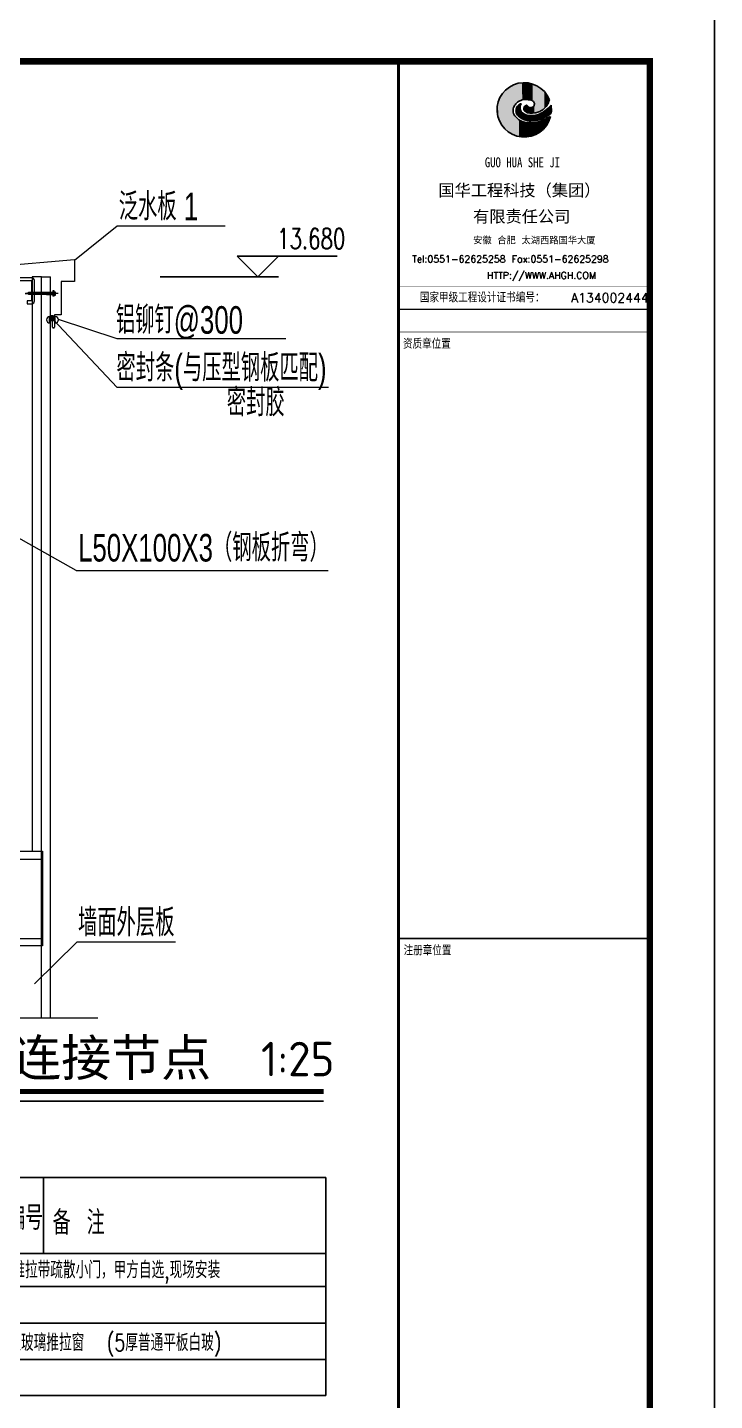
# Model space of a CAD drawing. Extents: x -21908402 to 1987571, y 88493 to 5079726.
# Drawn here: x 1889975 to 1905921, y 118906 to 150780 of the extents above; entities that cross this region are included whole.
import ezdxf

# ---------------------------------------------------------------- set-up
doc = ezdxf.new("R2010")
doc.units = 0
doc.header["$LTSCALE"] = 1000
doc.layers.add('3', color=123, linetype='Continuous', lineweight=5)
for name, color, linetype in [('DIM_SYMB', 3, 'Continuous'), ('PP-PM-TK', 7, 'Continuous'), ('PUB_DIM', 3, 'Continuous'), ('PUB_TEXT', 7, 'Continuous'), ('PUB_TITLE', 4, 'Continuous'), ('WALL', 6, 'Continuous'), ('文字', 153, 'Continuous')]:
    doc.layers.add(name, color=color, linetype=linetype)
doc.styles.add('-黑体', font='simhei.ttf', dxfattribs={"width": 0.8})
doc.styles.add('_HZTXT', font='txt.shx', dxfattribs={"width": 0.8, "bigfont": 'hztxt.shx'})
doc.styles.add('_TCH_DIM', font='SIMPLEX', dxfattribs={"bigfont": 'GBCBIG'})
doc.styles.add('CHIN-1', font='')
doc.styles.add('sm', font='SIM08', dxfattribs={"width": 0.7, "height": 5, "bigfont": 'HZTXT'})
doc.styles.get("Standard").update_dxf_attribs({"font": 'tssdeng.shx', "width": 0.7, "bigfont": 'hztxt.shx'})
doc.styles.add('STYLE1', font='simhei.ttf', dxfattribs={"width": 0.8})
doc.styles.add('TQ', font='txt.shx', dxfattribs={"width": 0.8, "bigfont": 'hztxt.shx'})
doc.styles.get('CHIN-1').set_extended_font_data('SimSun')

# ---------------------------------------------------------------- blocks, each defined once
blk = doc.blocks.new('GFDDSSS')
for p, q in [((1370658, 91738), (1370658, 89976)), ((1354972, 89976), (1377216, 89976)), ((1356075, 89976), (1377216, 89976)), ((1356076, 89208), (1377216, 89208)), ((1354972, 88353), (1377216, 88354)), ((1356075, 88353), (1377216, 88354)), ((1356075, 88353), (1377216, 88354)), ((1356075, 88353), (1377216, 88354)), ((1356075, 88353), (1377216, 88354)), ((1356075, 88353), (1377216, 88354)), ((1356075, 88353), (1377216, 88354)), ((1356075, 88353), (1377216, 88354)), ((1356076, 88353), (1377216, 88354)), ((1356076, 88353), (1377216, 88354)), ((1356075, 87516), (1377216, 87516)), ((1356076, 87516), (1377216, 87516)), ((1356076, 87516), (1377216, 87516)), ((1356075, 86678), (1377216, 86679))]:
    blk.add_line(p, q)
at = {"layer": 'WALL'}
for p, q in [((1354972, 91738), (1377216, 91738)), ((1377216, 86679), (1377216, 91738)), ((1354973, 86678), (1377216, 86679))]:
    blk.add_line(p, q, dxfattribs=at)
at = {"layer": '文字', "color": 7, "linetype": 'Continuous', "style": '_HZTXT', "width": 0.75}
for s, height, p in [('图集编号', 559.3, (1368976, 90521)), ('备 注', 559.3, (1370872, 90410)), ('压型彩板推拉门推拉带疏散小门，甲方自选,现场安装', 391.5, (1367884, 89398)), ('铝合金窗普通玻璃推拉窗  (5厚普通平板白玻)', 391.5, (1368378, 87710))]:
    blk.add_text(s, height=height, dxfattribs=at).set_placement(p)
blk = doc.blocks.new('*U12')
at = {"layer": 'PP-PM-TK', "color": 1}
for points in [[(-669, 303), (-627, -384), (-627, 377)], [(-627, 377), (-598, -422), (-598, 427)], [(-627, -384), (-627, 377), (-598, -422)], [(-598, 427), (-540, -498), (-540, 493)], [(-598, -422), (-598, 427), (-540, -498)], [(-540, 493), (-504, -531), (-504, 535)], [(-540, -498), (-540, 493), (-504, -531)], [(-504, 535), (-434, -593), (-434, 589)], [(-504, -531), (-504, 535), (-434, -593)], [(-434, 589), (-390, -619), (-390, 622)], [(-434, -593), (-434, 589), (-390, -619)], [(-390, 622), (-310, -666), (-310, 662)], [(-390, -619), (-390, 622), (-310, -666)], [(-310, 662), (-302, -669), (-302, 667)], [(-310, -666), (-310, 662), (-302, -669)], [(-302, 667), (-300, 1), (-300, 667)], [(-300, 667), (-299, 9), (-299, 668)], [(-299, 668), (-289, 51), (-289, 673)], [(-289, 673), (-287, 62), (-287, 674)], [(-287, 674), (-274, 89), (-274, 680)], [(-274, 680), (-262, 115), (-262, 686)], [(-262, 686), (-255, 126), (-255, 688)], [(-262, 686), (-262, 115), (-262, 686)], [(-255, 688), (-231, 157), (-231, 695)], [(-231, 695), (-227, 163), (-227, 696)], [(-227, 696), (-222, 168), (-222, 697)], [(-222, 697), (-221, 168), (-221, 697)], [(-221, 697), (-215, 174), (-215, 699)], [(-215, 699), (-211, 177), (-211, 700)], [(-211, 700), (-202, 186), (-202, 703)], [(-202, 703), (-199, 188), (-199, 704)], [(-199, 704), (-185, 201), (-185, 708)], [(-185, 708), (-183, 203), (-183, 708)], [(-183, 708), (-179, 206), (-179, 709)], [(-179, 709), (-176, 208), (-176, 710)], [(-176, 710), (-175, 208), (-175, 710)], [(-175, 710), (-163, 216), (-163, 714)], [(-163, 714), (-142, 228), (-142, 719)], [(-142, 719), (-124, 239), (-124, 724)], [(-124, 724), (-123, 240), (-123, 724)], [(-123, 724), (-122, 240), (-122, 724)], [(-122, 724), (-114, 243), (-114, 725)], [(-114, 725), (-112, 244), (-112, 725)], [(-112, 725), (-112, 244), (-112, 725)], [(-112, 725), (-111, 244), (-111, 725)], [(-111, 725), (-110, 245), (-110, 725)], [(-110, 725), (-105, 247), (-105, 725)], [(-105, 725), (-102, 248), (-102, 726)], [(-102, 726), (-101, 249), (-101, 726)], [(-101, 726), (-95, 251), (-95, 726)], [(-95, 726), (-89, 254), (-89, 727)], [(-89, 727), (-85, 255), (-85, 727)], [(-85, 727), (-83, 256), (-83, 727)], [(-83, 727), (-79, 257), (-79, 727)], [(-79, 727), (-59, 265), (-59, 729)], [(-59, 729), (-54, 267), (-54, 729)], [(-54, 729), (-45, 270), (-45, 730)], [(-45, 730), (-34, 272), (-34, 731)], [(-34, 731), (-28, 273), (-28, 731)], [(-28, 731), (-19, 276), (-19, 732)], [(-19, 732), (-12, 276), (-12, 732)], [(-12, 732), (-10, 277), (-10, 732)], [(-10, 732), (-10, 277), (-10, 732)], [(-10, 732), (-9, 277), (-9, 732)], [(-9, 732), (-4, 277), (-4, 733)], [(-4, 733), (-3, 277), (-3, 733)], [(-3, 733), (2, 278), (2, 733)], [(2, 733), (7, 279), (7, 734)], [(7, 734), (16, 280), (16, 734)], [(16, 280), (16, 734), (18, 279)], [(16, 734), (18, 279), (18, 734)], [(18, 279), (18, 734), (21, 279)], [(21, 279), (21, 734), (28, 279)], [(28, 279), (28, 733), (30, 279)], [(30, 279), (30, 733), (40, 278)], [(40, 278), (40, 732), (44, 278)], [(44, 278), (44, 731), (58, 277)], [(58, 277), (58, 730), (69, 276)], [(69, 276), (69, 728), (70, 276)], [(70, 276), (70, 728), (84, 275)], [(84, 275), (84, 726), (85, 275)], [(85, 275), (85, 726), (108, 274)], [(108, 274), (108, 723), (108, 274)], [(108, 274), (108, 723), (108, 274)], [(108, 274), (108, 723), (109, 274)], [(109, 274), (109, 723), (112, 273)], [(112, 273), (112, 723), (135, 270)], [(135, 270), (135, 720), (147, 269)], [(147, 269), (147, 719), (152, 268)], [(152, 268), (152, 718), (152, 268)], [(152, 268), (152, 718), (159, 268)], [(159, 268), (159, 717), (160, 267)], [(160, 267), (160, 717), (164, 267)], [(164, 267), (164, 716), (171, 265)], [(171, 265), (171, 713), (179, 263)], [(179, 263), (179, 711), (185, 262)], [(185, 262), (185, 709), (191, 261)], [(191, 261), (191, 707), (207, 254)], [(207, 254), (207, 702), (209, 253)], [(209, 253), (209, 701), (217, 250)], [(217, 250), (217, 698), (225, 244)], [(225, 244), (225, 696), (243, 230)], [(243, 230), (243, 690), (246, 228)], [(246, 228), (246, 689), (248, 227)], [(248, 227), (248, 688), (249, 226)], [(249, 226), (249, 688), (255, 216)], [(255, 216), (255, 686), (266, 199)], [(266, 199), (266, 682), (270, 192)], [(270, 192), (270, 681), (276, 155)], [(-734, 26), (-725, -117), (-725, 92)], [(-725, 92), (-715, -155), (-715, 168)], [(-725, -117), (-725, 92), (-715, -155)], [(-715, 168), (-689, -255), (-689, 245)], [(-715, -155), (-715, 168), (-689, -255)], [(-689, 245), (-669, -296), (-669, 303)], [(-689, -255), (-689, 245), (-669, -296)], [(-669, -296), (-669, 303), (-627, -384)], [(-222, 3), (-221, -43), (-221, 4)], [(-221, 4), (-215, -82), (-215, 32)], [(-221, -43), (-221, 4), (-215, -82)], [(-215, 32), (-211, -92), (-211, 48)], [(-215, -82), (-215, 32), (-211, -92)], [(-211, 48), (-202, -118), (-202, 68)], [(-211, -92), (-211, 48), (-202, -118)], [(-202, 68), (-199, -122), (-199, 73)], [(-202, -118), (-202, 68), (-199, -122)], [(-199, 73), (-185, -143), (-185, 93)], [(-199, -122), (-199, 73), (-185, -143)], [(-185, 93), (-183, -145), (-183, 96)], [(-185, -143), (-185, 93), (-183, -145)], [(-183, 96), (-179, -149), (-179, 100)], [(-183, -145), (-183, 96), (-179, -149)], [(-179, 100), (-176, -152), (-176, 103)], [(-179, -149), (-179, 100), (-176, -152)], [(-176, 103), (-175, -153), (-175, 104)], [(-176, -152), (-176, 103), (-175, -153)], [(-175, 104), (-163, -165), (-163, 116)], [(-175, -153), (-175, 104), (-163, -165)], [(-163, 116), (-142, -181), (-142, 137)], [(-163, -165), (-163, 116), (-142, -181)], [(-142, 137), (-124, -195), (-124, 151)], [(-142, -181), (-142, 137), (-124, -195)], [(-124, 151), (-123, -196), (-123, 152)], [(-124, -195), (-124, 151), (-123, -196)], [(-123, 152), (-122, -196), (-122, 153)], [(-123, -196), (-123, 152), (-122, -196)], [(-122, 153), (-114, -202), (-114, 157)], [(-122, -196), (-122, 153), (-114, -202)], [(-114, 157), (-112, 107), (-112, 158)], [(-114, -202), (-114, 87), (-112, -204)], [(-112, 158), (-111, 117), (-111, 159)], [(-112, 158), (-112, 108), (-112, 158)], [(-112, -204), (-112, 45), (-112, -204)], [(-112, -204), (-112, 42), (-111, -204)], [(-111, 159), (-110, 119), (-110, 159)], [(-111, -204), (-111, 38), (-110, -205)], [(-110, 159), (-105, 131), (-105, 162)], [(-110, -205), (-110, 34), (-105, -208)], [(-105, 162), (-102, 135), (-102, 164)], [(-105, -208), (-105, 12), (-102, -210)], [(-102, 164), (-101, 137), (-101, 165)], [(-101, 165), (-95, 145), (-95, 166)], [(-95, 166), (-89, 151), (-89, 167)], [(-12, 25), (-10, 11), (-10, 47)], [(-10, 47), (-9, 4), (-9, 50)], [(-10, 11), (-10, 47), (-10, 10)], [(-10, 47), (-10, 10), (-10, 47)], [(-10, 10), (-10, 47), (-9, 4)], [(-9, 50), (-4, -7), (-4, 68)], [(-9, 4), (-9, 50), (-4, -7)], [(-4, 68), (-3, -8), (-3, 69)], [(-4, -7), (-4, 68), (-3, -8)], [(-3, 69), (2, -19), (2, 80)], [(-3, -8), (-3, 69), (2, -19)], [(2, 80), (7, -24), (7, 87)], [(2, -19), (2, 80), (7, -24)], [(7, 87), (16, -35), (16, 98)], [(7, -24), (7, 87), (16, -35)], [(16, 98), (18, -37), (18, 100)], [(16, -35), (16, 98), (18, -37)], [(18, 100), (21, -39), (21, 103)], [(18, -37), (18, 100), (21, -39)], [(21, 103), (28, -45), (28, 111)], [(21, -39), (21, 103), (28, -45)], [(28, 111), (30, -46), (30, 113)], [(28, -45), (28, 111), (30, -46)], [(30, 113), (40, -53), (40, 121)], [(30, -46), (30, 113), (40, -53)], [(40, 121), (44, -56), (44, 124)], [(40, -53), (40, 121), (44, -56)], [(44, 124), (58, -63), (58, 135)], [(44, -56), (44, 124), (58, -63)], [(58, -63), (58, 135), (69, -69)], [(69, -69), (69, 126), (70, -69)], [(70, -69), (70, 125), (84, -74)], [(84, -74), (84, 113), (85, -74)], [(85, -74), (85, 112), (108, -81)], [(108, -81), (108, 88), (108, -82)], [(108, -82), (108, 87), (108, -82)], [(108, -82), (108, 87), (109, -82)], [(109, -82), (109, 87), (112, -82)], [(112, -82), (112, 84), (135, -86)], [(135, -86), (135, 66), (147, -88)], [(147, -88), (147, 62), (152, -88)], [(152, -88), (152, 60), (152, -89)], [(152, -89), (152, 60), (159, -89)], [(159, -89), (159, 59), (160, -89)], [(160, -89), (160, 59), (164, -89)], [(164, -89), (164, 59), (171, -89)], [(171, 58), (179, -90), (179, 60)], [(171, -89), (171, 58), (179, -90)], [(179, 60), (185, -90), (185, 61)], [(179, -90), (179, 60), (185, -90)], [(185, 61), (191, -90), (191, 62)], [(191, 62), (207, -89), (207, 65)], [(207, 65), (209, -89), (209, 66)], [(209, 66), (217, -89), (217, 70)], [(217, 70), (225, -89), (225, 75)], [(225, 75), (243, -87), (243, 86)], [(243, 86), (246, -86), (246, 91)], [(246, 91), (248, -86), (248, 93)], [(248, 93), (249, -86), (249, 94)], [(249, 94), (255, -86), (255, 102)], [(255, 102), (266, -84), (266, 117)], [(266, 117), (270, -84), (270, 133)], [(270, 133), (276, -83), (276, 155)], [(569, -14), (588, -190), (588, 2)], [(588, 2), (593, -187), (593, 6)], [(593, 6), (610, -177), (610, 20)], [(610, 20), (616, -173), (616, 25)], [(616, 25), (618, -171), (618, 27)], [(618, 27), (637, -159), (637, 43)], [(637, 43), (643, -155), (643, 48)], [(643, 48), (653, -148), (653, 57)], [(653, 57), (662, -142), (662, 66)], [(662, 66), (664, -140), (664, 68)], [(664, 68), (683, -126), (683, 86)], [(683, 86), (711, -105), (711, 112)], [(711, 112), (724, -95), (724, 124)], [(-302, -669), (-302, -30), (-300, -669)], [(-300, -669), (-300, -43), (-299, -670)], [(-299, -670), (-299, -61), (-289, -673)], [(-289, -673), (-289, -97), (-287, -674)], [(-287, -674), (-287, -102), (-274, -679)], [(-274, -679), (-274, -130), (-262, -683)], [(-262, -683), (-262, -150), (-262, -683)], [(-262, -683), (-262, -150), (-255, -686)], [(-255, -686), (-255, -162), (-231, -694)], [(-231, -694), (-231, -192), (-227, -695)], [(-227, -695), (-227, -195), (-222, -697)], [(-222, -697), (-222, -201), (-221, -697)], [(-221, -697), (-221, -201), (-215, -699)], [(-215, -699), (-215, -207), (-211, -701)], [(-211, -701), (-211, -210), (-202, -704)], [(-202, -704), (-202, -219), (-199, -705)], [(-199, -705), (-199, -222), (-185, -710)], [(-185, -710), (-185, -235), (-183, -711)], [(-183, -711), (-183, -237), (-179, -712)], [(-179, -712), (-179, -241), (-176, -713)], [(-176, -713), (-176, -244), (-175, -713)], [(-175, -713), (-175, -244), (-163, -715)], [(-163, -715), (-163, -252), (-142, -718)], [(-142, -718), (-142, -265), (-124, -721)], [(-124, -721), (-124, -276), (-123, -721)], [(-123, -721), (-123, -277), (-122, -721)], [(-122, -721), (-122, -277), (-114, -722)], [(-114, -722), (-114, -282), (-112, -723)], [(-112, -723), (-112, -284), (-112, -723)], [(-112, -723), (-112, -284), (-111, -723)], [(-111, -723), (-111, -284), (-110, -723)], [(-110, -723), (-110, -285), (-105, -724)], [(-105, -724), (-105, -287), (-102, -724)], [(-102, -210), (-102, -2), (-101, -212)], [(-102, -724), (-102, -288), (-101, -724)], [(-101, -212), (-101, -5), (-95, -215)], [(-101, -724), (-101, -289), (-95, -725)], [(-95, -215), (-95, -17), (-89, -219)], [(-95, -725), (-95, -291), (-89, -726)], [(-89, -219), (-89, -28), (-85, -222)], [(-89, -726), (-89, -294), (-85, -727)], [(-85, -222), (-85, -35), (-83, -223)], [(-85, -727), (-85, -295), (-83, -727)], [(-83, -223), (-83, -39), (-79, -226)], [(-83, -727), (-83, -296), (-79, -727)], [(-79, -226), (-79, -46), (-59, -239)], [(-79, -727), (-79, -298), (-59, -730)], [(-59, -239), (-59, -68), (-54, -241)], [(-59, -730), (-59, -306), (-54, -731)], [(-54, -241), (-54, -73), (-45, -246)], [(-54, -731), (-54, -308), (-45, -732)], [(-45, -246), (-45, -83), (-34, -252)], [(-45, -732), (-45, -312), (-34, -734)], [(-34, -252), (-34, -91), (-28, -254)], [(-28, -254), (-28, -95), (-19, -259)], [(-19, -259), (-19, -101), (-12, -263)], [(-12, -263), (-12, -106), (-10, -264)], [(-10, -264), (-10, -108), (-10, -264)], [(-10, -264), (-10, -108), (-9, -264)], [(-9, -264), (-9, -108), (-4, -267)], [(-4, -267), (-4, -111), (-3, -267)], [(-3, -267), (-3, -111), (2, -269)], [(2, -269), (2, -114), (7, -270)], [(7, -270), (7, -116), (16, -273)], [(16, -273), (16, -121), (18, -274)], [(18, -274), (18, -122), (21, -274)], [(21, -274), (21, -123), (28, -277)], [(28, -277), (28, -127), (30, -277)], [(30, -277), (30, -128), (40, -280)], [(40, -280), (40, -131), (44, -281)], [(44, -281), (44, -133), (58, -283)], [(58, -283), (58, -137), (69, -285)], [(69, -285), (69, -141), (70, -285)], [(70, -285), (70, -141), (84, -288)], [(84, -288), (84, -144), (85, -288)], [(85, -288), (85, -144), (108, -289)], [(108, -289), (108, -149), (108, -289)], [(108, -289), (108, -149), (108, -289)], [(108, -289), (108, -149), (109, -289)], [(109, -289), (109, -150), (112, -289)], [(112, -289), (112, -150), (135, -291)], [(135, -291), (135, -153), (147, -291)], [(147, -291), (147, -154), (152, -291)], [(152, -291), (152, -155), (152, -291)], [(152, -291), (152, -155), (159, -292)], [(152, -344), (152, -716), (152, -344)], [(152, -344), (159, -714), (159, -344)], [(159, -292), (159, -155), (160, -292)], [(159, -344), (160, -714), (160, -344)], [(160, -292), (160, -156), (164, -292)], [(160, -344), (164, -713), (164, -344)], [(164, -292), (164, -156), (171, -292)], [(164, -344), (171, -711), (171, -344)], [(171, -292), (171, -156), (179, -293)], [(171, -344), (179, -709), (179, -343)], [(179, -343), (185, -707), (185, -343)], [(185, -343), (191, -706), (191, -343)], [(191, -343), (207, -702), (207, -342)], [(207, -156), (209, -291), (209, -156)], [(207, -342), (209, -701), (209, -342)], [(209, -156), (217, -291), (217, -155)], [(209, -342), (217, -699), (217, -342)], [(217, -155), (225, -290), (225, -155)], [(217, -342), (225, -697), (225, -341)], [(225, -155), (243, -289), (243, -153)], [(225, -341), (243, -693), (243, -340)], [(243, -153), (246, -289), (246, -153)], [(243, -340), (246, -692), (246, -340)], [(246, -153), (248, -289), (248, -153)], [(246, -340), (248, -692), (248, -340)], [(248, -153), (249, -289), (249, -153)], [(248, -340), (249, -691), (249, -340)], [(249, -153), (255, -289), (255, -152)], [(249, -340), (255, -688), (255, -339)], [(255, -152), (266, -288), (266, -150)], [(255, -339), (266, -683), (266, -338)], [(266, -150), (270, -288), (270, -150)], [(266, -338), (270, -681), (270, -338)], [(270, -150), (276, -288), (276, -149)], [(270, -338), (276, -678), (276, -337)], [(276, -149), (283, -287), (283, -147)], [(276, -337), (283, -675), (283, -337)], [(283, -147), (296, -287), (296, -145)], [(283, -337), (296, -669), (296, -335)], [(296, -145), (302, -286), (302, -144)], [(296, -335), (302, -666), (302, -335)], [(302, -144), (307, -286), (307, -143)], [(302, -335), (307, -664), (307, -334)], [(307, -143), (311, -285), (311, -142)], [(307, -334), (311, -662), (311, -334)], [(311, -142), (341, -281), (341, -133)], [(311, -334), (341, -648), (341, -328)], [(341, -133), (369, -276), (369, -125)], [(341, -328), (369, -634), (369, -323)], [(369, -125), (375, -275), (375, -123)], [(369, -323), (375, -631), (375, -322)], [(375, -123), (377, -275), (377, -123)], [(375, -322), (377, -631), (377, -322)], [(377, -123), (383, -273), (383, -121)], [(377, -322), (383, -626), (383, -320)], [(383, -121), (397, -269), (397, -115)], [(383, -320), (397, -616), (397, -316)], [(397, -115), (421, -264), (421, -104)], [(397, -316), (421, -598), (421, -309)], [(421, -104), (431, -261), (431, -100)], [(421, -309), (431, -591), (431, -307)], [(431, -100), (444, -256), (444, -94)], [(431, -307), (444, -581), (444, -303)], [(444, -94), (450, -254), (450, -91)], [(444, -303), (450, -576), (450, -300)], [(450, -91), (460, -250), (460, -87)], [(450, -300), (460, -569), (460, -297)], [(460, -87), (483, -242), (483, -74)], [(460, -297), (483, -552), (483, -288)], [(483, -74), (492, -239), (492, -68)], [(483, -288), (492, -546), (492, -285)], [(492, -68), (509, -231), (509, -58)], [(492, -68), (492, -239), (492, -68)], [(492, -284), (509, -527), (509, -278)], [(492, -285), (492, -545), (492, -284)], [(509, -58), (512, -229), (512, -56)], [(509, -278), (512, -524), (512, -277)], [(512, -56), (513, -229), (513, -55)], [(512, -277), (513, -522), (513, -276)], [(513, -55), (530, -221), (530, -43)], [(513, -276), (530, -504), (530, -269)], [(530, -43), (542, -215), (542, -35)], [(530, -269), (542, -491), (542, -263)], [(542, -35), (552, -210), (552, -28)], [(542, -263), (552, -480), (552, -258)], [(552, -28), (555, -209), (555, -25)], [(552, -258), (555, -476), (555, -257)], [(555, -25), (569, -201), (569, -14)], [(555, -257), (569, -461), (569, -251)], [(569, -251), (588, -440), (588, -242)], [(588, -242), (593, -432), (593, -239)], [(593, -239), (610, -405), (610, -232)], [(610, -232), (616, -395), (616, -229)], [(616, -229), (618, -391), (618, -228)], [(618, -228), (637, -360), (637, -219)], [(637, -219), (643, -350), (643, -217)], [(643, -217), (653, -334), (653, -212)], [(653, -212), (662, -318), (662, -207)], [(662, -207), (664, -312), (664, -206)], [(664, -206), (683, -260), (683, -197)], [(683, -260), (683, -197), (711, -183)]]:
    blk.add_solid(points, dxfattribs=at)
at = {"layer": 'PP-PM-TK', "color": 1, "extrusion": (0, 0, -1)}
for points in [[(302, -30), (302, 667), (300, 1)], [(300, 1), (300, 667), (299, 9)], [(299, 9), (299, 668), (289, 51)], [(289, 51), (289, 673), (287, 62)], [(287, 62), (287, 674), (274, 89)], [(274, 89), (274, 680), (262, 115)], [(262, 115), (262, 686), (262, 115)], [(262, 115), (262, 686), (255, 126)], [(255, 126), (255, 688), (231, 157)], [(231, 157), (231, 695), (227, 163)], [(227, 163), (227, 696), (222, 168)], [(222, 168), (222, 697), (221, 168)], [(221, 168), (221, 697), (215, 174)], [(215, 174), (215, 699), (211, 177)], [(211, 177), (211, 700), (202, 186)], [(202, 186), (202, 703), (199, 188)], [(199, 188), (199, 704), (185, 201)], [(185, 201), (185, 708), (183, 203)], [(183, 203), (183, 708), (179, 206)], [(179, 206), (179, 709), (176, 208)], [(176, 208), (176, 710), (175, 208)], [(175, 208), (175, 710), (163, 216)], [(163, 216), (163, 714), (142, 228)], [(142, 228), (142, 719), (124, 239)], [(124, 239), (124, 724), (123, 240)], [(123, 240), (123, 724), (122, 240)], [(122, 240), (122, 724), (114, 243)], [(114, 243), (114, 725), (112, 244)], [(112, 244), (112, 725), (112, 244)], [(112, 244), (112, 725), (111, 244)], [(111, 244), (111, 725), (110, 245)], [(110, 245), (110, 725), (105, 247)], [(105, 247), (105, 725), (102, 248)], [(102, 248), (102, 726), (101, 249)], [(101, 249), (101, 726), (95, 251)], [(95, 251), (95, 726), (89, 254)], [(89, 254), (89, 727), (85, 255)], [(85, 255), (85, 727), (83, 256)], [(83, 256), (83, 727), (79, 257)], [(79, 257), (79, 727), (59, 265)], [(59, 265), (59, 729), (54, 267)], [(54, 267), (54, 729), (45, 270)], [(45, 270), (45, 730), (34, 272)], [(34, 272), (34, 731), (28, 273)], [(28, 273), (28, 731), (19, 276)], [(19, 276), (19, 732), (12, 276)], [(12, 276), (12, 732), (10, 277)], [(10, 277), (10, 732), (10, 277)], [(10, 277), (10, 732), (9, 277)], [(9, 277), (9, 732), (4, 277)], [(4, 277), (4, 733), (3, 277)], [(3, 277), (3, 733), (-2, 278)], [(-2, 278), (-2, 733), (-7, 279)], [(-7, 279), (-7, 734), (-16, 280)], [(-18, 734), (-21, 279), (-21, 734)], [(-21, 734), (-28, 279), (-28, 733)], [(-28, 733), (-30, 279), (-30, 733)], [(-30, 733), (-40, 278), (-40, 732)], [(-40, 732), (-44, 278), (-44, 731)], [(-44, 731), (-58, 277), (-58, 730)], [(-58, 730), (-69, 276), (-69, 728)], [(-69, 728), (-70, 276), (-70, 728)], [(-70, 728), (-84, 275), (-84, 726)], [(-84, 726), (-85, 275), (-85, 726)], [(-85, 726), (-108, 274), (-108, 723)], [(-108, 723), (-108, 274), (-108, 723)], [(-108, 723), (-108, 274), (-108, 723)], [(-108, 723), (-109, 274), (-109, 723)], [(-109, 723), (-112, 273), (-112, 723)], [(-112, 723), (-135, 270), (-135, 720)], [(-135, 720), (-147, 269), (-147, 719)], [(-147, 719), (-152, 268), (-152, 718)], [(-152, 718), (-152, 268), (-152, 718)], [(-152, 718), (-159, 268), (-159, 717)], [(-159, 717), (-160, 267), (-160, 717)], [(-160, 717), (-164, 267), (-164, 716)], [(-164, 716), (-171, 265), (-171, 713)], [(-171, 713), (-179, 263), (-179, 711)], [(-179, 711), (-185, 262), (-185, 709)], [(-185, 709), (-191, 261), (-191, 707)], [(-191, 707), (-207, 254), (-207, 702)], [(-207, 702), (-209, 253), (-209, 701)], [(-209, 701), (-217, 250), (-217, 698)], [(-217, 698), (-225, 244), (-225, 696)], [(-225, 696), (-243, 230), (-243, 690)], [(-243, 690), (-246, 228), (-246, 689)], [(-246, 689), (-248, 227), (-248, 688)], [(-248, 688), (-249, 226), (-249, 688)], [(-249, 688), (-255, 216), (-255, 686)], [(-255, 686), (-266, 199), (-266, 682)], [(-266, 682), (-270, 192), (-270, 681)], [(-270, 681), (-276, 155), (-276, 679)], [(-276, -83), (-276, 679), (-283, -83)], [(-276, 679), (-283, -83), (-283, 677)], [(-283, -83), (-283, 677), (-296, -80)], [(-283, 677), (-296, -80), (-296, 672)], [(-296, -80), (-296, 672), (-302, -79)], [(-296, 672), (-302, -79), (-302, 669)], [(-302, -79), (-302, 669), (-307, -78)], [(-302, 669), (-307, -78), (-307, 666)], [(-307, -78), (-307, 666), (-311, -77)], [(-307, 666), (-311, -77), (-311, 664)], [(-311, -77), (-311, 664), (-341, -71)], [(-311, 664), (-341, -71), (-341, 647)], [(-341, -71), (-341, 647), (-369, -62)], [(-341, 647), (-369, -62), (-369, 631)], [(-369, -62), (-369, 631), (-375, -61)], [(-369, 631), (-375, -61), (-375, 628)], [(-375, -61), (-375, 628), (-377, -60)], [(-375, 628), (-377, -60), (-377, 627)], [(-377, -60), (-377, 627), (-383, -58)], [(-377, 627), (-383, -58), (-383, 623)], [(-383, -58), (-383, 623), (-397, -54)], [(-383, 623), (-397, -54), (-397, 616)], [(-397, -54), (-397, 616), (-421, -43)], [(-397, 616), (-421, -43), (-421, 602)], [(-421, -43), (-421, 602), (-431, -38)], [(-421, 602), (-431, -38), (-431, 594)], [(-431, -38), (-431, 594), (-444, -32)], [(-431, 594), (-444, -32), (-444, 582)], [(-444, -32), (-444, 582), (-450, -29)], [(-444, 582), (-450, -29), (-450, 577)], [(-450, -29), (-450, 577), (-460, -23)], [(-450, 577), (-460, -23), (-460, 568)], [(-460, -23), (-460, 568), (-483, -10)], [(-460, 568), (-483, -10), (-483, 549)], [(-483, -10), (-483, 549), (-492, -3)], [(-483, 549), (-492, -3), (-492, 541)], [(-492, -3), (-492, 541), (-492, -3)], [(-492, 541), (-492, -3), (-492, 541)], [(-492, -3), (-492, 541), (-509, 10)], [(-492, 541), (-509, 10), (-509, 527)], [(-509, 10), (-509, 527), (-512, 12)], [(-509, 527), (-512, 12), (-512, 524)], [(-512, 12), (-512, 524), (-513, 13)], [(-512, 524), (-513, 13), (-513, 523)], [(-513, 13), (-513, 523), (-530, 27)], [(-513, 523), (-530, 27), (-530, 509)], [(-530, 27), (-530, 509), (-542, 38)], [(-530, 509), (-542, 38), (-542, 493)], [(-542, 38), (-542, 493), (-552, 48)], [(-542, 493), (-552, 48), (-552, 481)], [(-552, 48), (-552, 481), (-555, 52)], [(-552, 481), (-555, 52), (-555, 476)], [(-555, 52), (-555, 476), (-569, 65)], [(-555, 476), (-569, 65), (-569, 460)], [(-569, 65), (-569, 460), (-588, 89)], [(-569, 460), (-588, 89), (-588, 435)], [(-588, 89), (-588, 435), (-593, 95)], [(-588, 435), (-593, 95), (-593, 429)], [(-593, 95), (-593, 429), (-610, 118)], [(-593, 429), (-610, 118), (-610, 408)], [(-610, 118), (-610, 408), (-616, 126)], [(-610, 408), (-616, 126), (-616, 400)], [(-616, 126), (-616, 400), (-618, 131)], [(-616, 400), (-618, 131), (-618, 397)], [(-618, 131), (-618, 397), (-637, 164)], [(-618, 397), (-637, 164), (-637, 361)], [(114, 87), (114, 157), (112, 107)], [(114, 87), (112, -204), (112, 45)], [(112, 107), (112, 158), (112, 108)], [(112, 108), (112, 158), (111, 117)], [(112, 45), (112, -204), (112, 42)], [(112, 42), (111, -204), (111, 38)], [(111, 117), (111, 159), (110, 119)], [(111, 38), (110, -205), (110, 34)], [(110, 119), (110, 159), (105, 131)], [(110, 34), (105, -208), (105, 12)], [(105, 131), (105, 162), (102, 135)], [(105, 12), (102, -210), (102, -2)], [(102, 135), (102, 164), (101, 137)], [(101, 137), (101, 165), (95, 145)], [(95, 145), (95, 166), (89, 151)], [(89, 151), (89, 167), (85, 154)], [(89, 167), (85, 154), (85, 164)], [(85, 154), (85, 164), (83, 163)], [(-58, 135), (-69, -69), (-69, 126)], [(-69, 126), (-70, -69), (-70, 125)], [(-70, 125), (-84, -74), (-84, 113)], [(-84, 113), (-85, -74), (-85, 112)], [(-85, 112), (-108, -81), (-108, 88)], [(-108, 88), (-108, -82), (-108, 87)], [(-108, 87), (-108, -82), (-108, 87)], [(-108, 87), (-109, -82), (-109, 87)], [(-109, 87), (-112, -82), (-112, 84)], [(-112, 84), (-135, -86), (-135, 66)], [(-135, 66), (-147, -88), (-147, 62)], [(-147, 62), (-152, -88), (-152, 60)], [(-152, 60), (-152, -89), (-152, 60)], [(-152, 60), (-159, -89), (-159, 59)], [(-159, 59), (-160, -89), (-160, 59)], [(-160, 59), (-164, -89), (-164, 59)], [(-164, 59), (-171, -89), (-171, 58)], [(-185, -90), (-185, 61), (-191, -90)], [(-191, -90), (-191, 62), (-207, -89)], [(-207, -89), (-207, 65), (-209, -89)], [(-209, -89), (-209, 66), (-217, -89)], [(-217, -89), (-217, 70), (-225, -89)], [(-225, -89), (-225, 75), (-243, -87)], [(-243, -87), (-243, 86), (-246, -86)], [(-246, -86), (-246, 91), (-248, -86)], [(-248, -86), (-248, 93), (-249, -86)], [(-249, -86), (-249, 94), (-255, -86)], [(-255, -86), (-255, 102), (-266, -84)], [(-266, -84), (-266, 117), (-270, -84)], [(-270, -84), (-270, 133), (-276, -83)], [(-588, -190), (-588, 2), (-593, -187)], [(-593, -187), (-593, 6), (-610, -177)], [(-610, -177), (-610, 20), (-616, -173)], [(-616, -173), (-616, 25), (-618, -171)], [(-618, -171), (-618, 27), (-637, -159)], [(-637, 164), (-637, 361), (-643, 175)], [(-637, 361), (-643, 175), (-643, 349)], [(-637, -159), (-637, 43), (-643, -155)], [(-643, 175), (-643, 349), (-653, 192)], [(-643, 349), (-653, 192), (-653, 330)], [(-643, -155), (-643, 48), (-653, -148)], [(-653, 192), (-653, 330), (-662, 217)], [(-653, 330), (-662, 217), (-662, 311)], [(-653, -148), (-653, 57), (-662, -142)], [(-662, 217), (-662, 311), (-664, 222)], [(-662, 311), (-664, 222), (-664, 307)], [(-662, -142), (-662, 66), (-664, -140)], [(-664, 222), (-664, 307), (-683, 270)], [(-664, -140), (-664, 68), (-683, -126)], [(-683, -126), (-683, 86), (-711, -105)], [(-711, -105), (-711, 112), (-724, -95)], [(-724, -95), (-724, 124), (-729, -91)], [(-724, 124), (-729, -91), (-729, 74)], [(-729, -91), (-729, 74), (-734, 17)], [(302, -30), (300, -669), (300, -43)], [(300, -43), (299, -670), (299, -61)], [(299, -61), (289, -673), (289, -97)], [(289, -97), (287, -674), (287, -102)], [(287, -102), (274, -679), (274, -130)], [(274, -130), (262, -683), (262, -150)], [(262, -150), (262, -683), (262, -150)], [(262, -150), (255, -686), (255, -162)], [(255, -162), (231, -694), (231, -192)], [(231, -192), (227, -695), (227, -195)], [(227, -195), (222, -697), (222, -201)], [(222, -201), (221, -697), (221, -201)], [(221, -201), (215, -699), (215, -207)], [(215, -207), (211, -701), (211, -210)], [(211, -210), (202, -704), (202, -219)], [(202, -219), (199, -705), (199, -222)], [(199, -222), (185, -710), (185, -235)], [(185, -235), (183, -711), (183, -237)], [(183, -237), (179, -712), (179, -241)], [(179, -241), (176, -713), (176, -244)], [(176, -244), (175, -713), (175, -244)], [(175, -244), (163, -715), (163, -252)], [(163, -252), (142, -718), (142, -265)], [(142, -265), (124, -721), (124, -276)], [(124, -276), (123, -721), (123, -277)], [(123, -277), (122, -721), (122, -277)], [(122, -277), (114, -722), (114, -282)], [(114, -282), (112, -723), (112, -284)], [(112, -284), (112, -723), (112, -284)], [(112, -284), (111, -723), (111, -284)], [(111, -284), (110, -723), (110, -285)], [(110, -285), (105, -724), (105, -287)], [(105, -287), (102, -724), (102, -288)], [(102, -2), (101, -212), (101, -5)], [(102, -288), (101, -724), (101, -289)], [(101, -5), (95, -215), (95, -17)], [(101, -289), (95, -725), (95, -291)], [(95, -17), (89, -219), (89, -28)], [(95, -291), (89, -726), (89, -294)], [(89, -28), (85, -222), (85, -35)], [(89, -294), (85, -727), (85, -295)], [(85, -35), (83, -223), (83, -39)], [(85, -295), (83, -727), (83, -296)], [(83, -39), (79, -226), (79, -46)], [(83, -296), (79, -727), (79, -298)], [(79, -46), (59, -239), (59, -68)], [(79, -298), (59, -730), (59, -306)], [(59, -68), (54, -241), (54, -73)], [(59, -306), (54, -731), (54, -308)], [(54, -73), (45, -246), (45, -83)], [(54, -308), (45, -732), (45, -312)], [(45, -83), (34, -252), (34, -91)], [(45, -312), (34, -734), (34, -316)], [(34, -91), (28, -254), (28, -95)], [(34, -734), (34, -316), (28, -734)], [(34, -316), (28, -734), (28, -319)], [(28, -95), (19, -259), (19, -101)], [(28, -734), (28, -319), (19, -733)], [(28, -319), (19, -733), (19, -321)], [(19, -101), (12, -263), (12, -106)], [(19, -733), (19, -321), (12, -733)], [(19, -321), (12, -733), (12, -322)], [(12, -106), (10, -264), (10, -108)], [(12, -733), (12, -322), (10, -733)], [(12, -322), (10, -733), (10, -323)], [(10, -108), (10, -264), (10, -108)], [(10, -108), (9, -264), (9, -108)], [(10, -733), (10, -323), (10, -733)], [(10, -323), (10, -733), (10, -323)], [(10, -733), (10, -323), (9, -733)], [(10, -323), (9, -733), (9, -323)], [(9, -108), (4, -267), (4, -111)], [(9, -733), (9, -323), (4, -732)], [(9, -323), (4, -732), (4, -324)], [(4, -111), (3, -267), (3, -111)], [(4, -732), (4, -324), (3, -732)], [(4, -324), (3, -732), (3, -324)], [(3, -111), (-2, -269), (-2, -114)], [(3, -732), (3, -324), (-2, -732)], [(3, -324), (-2, -732), (-2, -326)], [(-2, -114), (-7, -270), (-7, -116)], [(-2, -732), (-2, -326), (-7, -732)], [(-2, -326), (-7, -732), (-7, -327)], [(-7, -116), (-16, -273), (-16, -121)], [(-7, -732), (-7, -327), (-16, -731)], [(-7, -327), (-16, -731), (-16, -329)], [(-16, -121), (-18, -274), (-18, -122)], [(-16, -731), (-16, -329), (-18, -731)], [(-16, -329), (-18, -731), (-18, -329)], [(-18, -122), (-21, -274), (-21, -123)], [(-18, -731), (-18, -329), (-21, -731)], [(-18, -329), (-21, -731), (-21, -330)], [(-21, -123), (-28, -277), (-28, -127)], [(-21, -731), (-21, -330), (-28, -731)], [(-21, -330), (-28, -731), (-28, -332)], [(-28, -127), (-30, -277), (-30, -128)], [(-28, -731), (-28, -332), (-30, -731)], [(-28, -332), (-30, -731), (-30, -332)], [(-30, -128), (-40, -280), (-40, -131)], [(-30, -731), (-30, -332), (-40, -730)], [(-30, -332), (-40, -730), (-40, -334)], [(-40, -131), (-44, -281), (-44, -133)], [(-40, -730), (-40, -334), (-44, -730)], [(-40, -334), (-44, -730), (-44, -335)], [(-44, -133), (-58, -283), (-58, -137)], [(-44, -730), (-44, -335), (-58, -729)], [(-44, -335), (-58, -729), (-58, -338)], [(-58, -137), (-69, -285), (-69, -141)], [(-58, -729), (-58, -338), (-69, -729)], [(-58, -338), (-69, -729), (-69, -339)], [(-69, -141), (-70, -285), (-70, -141)], [(-69, -729), (-69, -339), (-70, -729)], [(-69, -339), (-70, -729), (-70, -339)], [(-70, -141), (-84, -288), (-84, -144)], [(-70, -729), (-70, -339), (-84, -728)], [(-70, -339), (-84, -728), (-84, -340)], [(-84, -144), (-85, -288), (-85, -144)], [(-84, -728), (-84, -340), (-85, -728)], [(-84, -340), (-85, -728), (-85, -340)], [(-85, -144), (-108, -289), (-108, -149)], [(-85, -728), (-85, -340), (-108, -727)], [(-85, -340), (-108, -727), (-108, -342)], [(-108, -149), (-108, -289), (-108, -149)], [(-108, -149), (-108, -289), (-108, -149)], [(-108, -149), (-109, -289), (-109, -150)], [(-108, -727), (-108, -342), (-108, -727)], [(-108, -342), (-108, -727), (-108, -342)], [(-108, -727), (-108, -342), (-108, -727)], [(-108, -342), (-108, -727), (-108, -342)], [(-108, -727), (-108, -342), (-109, -727)], [(-108, -342), (-109, -727), (-109, -342)], [(-109, -150), (-112, -289), (-112, -150)], [(-109, -727), (-109, -342), (-112, -726)], [(-109, -342), (-112, -726), (-112, -342)], [(-112, -150), (-135, -291), (-135, -153)], [(-112, -726), (-112, -342), (-135, -720)], [(-112, -342), (-135, -720), (-135, -343)], [(-135, -153), (-147, -291), (-147, -154)], [(-135, -720), (-135, -343), (-147, -717)], [(-135, -343), (-147, -717), (-147, -344)], [(-147, -154), (-152, -291), (-152, -155)], [(-147, -717), (-147, -344), (-152, -716)], [(-147, -344), (-152, -716), (-152, -344)], [(-152, -155), (-152, -291), (-152, -155)], [(-152, -155), (-159, -292), (-159, -155)], [(-152, -716), (-152, -344), (-152, -716)], [(-152, -716), (-152, -344), (-159, -714)], [(-159, -155), (-160, -292), (-160, -156)], [(-159, -714), (-159, -344), (-160, -714)], [(-160, -156), (-164, -292), (-164, -156)], [(-160, -714), (-160, -344), (-164, -713)], [(-164, -156), (-171, -292), (-171, -156)], [(-164, -713), (-164, -344), (-171, -711)], [(-171, -156), (-179, -293), (-179, -156)], [(-171, -711), (-171, -344), (-179, -709)], [(-179, -293), (-179, -156), (-185, -292)], [(-179, -156), (-185, -292), (-185, -156)], [(-179, -709), (-179, -343), (-185, -707)], [(-185, -292), (-185, -156), (-191, -292)], [(-185, -156), (-191, -292), (-191, -156)], [(-185, -707), (-185, -343), (-191, -706)], [(-191, -292), (-191, -156), (-207, -291)], [(-191, -156), (-207, -291), (-207, -156)], [(-191, -706), (-191, -343), (-207, -702)], [(-207, -291), (-207, -156), (-209, -291)], [(-207, -702), (-207, -342), (-209, -701)], [(-209, -291), (-209, -156), (-217, -291)], [(-209, -701), (-209, -342), (-217, -699)], [(-217, -291), (-217, -155), (-225, -290)], [(-217, -699), (-217, -342), (-225, -697)], [(-225, -290), (-225, -155), (-243, -289)], [(-225, -697), (-225, -341), (-243, -693)], [(-243, -289), (-243, -153), (-246, -289)], [(-243, -693), (-243, -340), (-246, -692)], [(-246, -289), (-246, -153), (-248, -289)], [(-246, -692), (-246, -340), (-248, -692)], [(-248, -289), (-248, -153), (-249, -289)], [(-248, -692), (-248, -340), (-249, -691)], [(-249, -289), (-249, -153), (-255, -289)], [(-249, -691), (-249, -340), (-255, -688)], [(-255, -289), (-255, -152), (-266, -288)], [(-255, -688), (-255, -339), (-266, -683)], [(-266, -288), (-266, -150), (-270, -288)], [(-266, -683), (-266, -338), (-270, -681)], [(-270, -288), (-270, -150), (-276, -288)], [(-270, -681), (-270, -338), (-276, -678)], [(-276, -288), (-276, -149), (-283, -287)], [(-276, -678), (-276, -337), (-283, -675)], [(-283, -287), (-283, -147), (-296, -287)], [(-283, -675), (-283, -337), (-296, -669)], [(-296, -287), (-296, -145), (-302, -286)], [(-296, -669), (-296, -335), (-302, -666)], [(-302, -286), (-302, -144), (-307, -286)], [(-302, -666), (-302, -335), (-307, -664)], [(-307, -286), (-307, -143), (-311, -285)], [(-307, -664), (-307, -334), (-311, -662)], [(-311, -285), (-311, -142), (-341, -281)], [(-311, -662), (-311, -334), (-341, -648)], [(-341, -281), (-341, -133), (-369, -276)], [(-341, -648), (-341, -328), (-369, -634)], [(-369, -276), (-369, -125), (-375, -275)], [(-369, -634), (-369, -323), (-375, -631)], [(-375, -275), (-375, -123), (-377, -275)], [(-375, -631), (-375, -322), (-377, -631)], [(-377, -275), (-377, -123), (-383, -273)], [(-377, -631), (-377, -322), (-383, -626)], [(-383, -273), (-383, -121), (-397, -269)], [(-383, -626), (-383, -320), (-397, -616)], [(-397, -269), (-397, -115), (-421, -264)], [(-397, -616), (-397, -316), (-421, -598)], [(-421, -264), (-421, -104), (-431, -261)], [(-421, -598), (-421, -309), (-431, -591)], [(-431, -261), (-431, -100), (-444, -256)], [(-431, -591), (-431, -307), (-444, -581)], [(-444, -256), (-444, -94), (-450, -254)], [(-444, -581), (-444, -303), (-450, -576)], [(-450, -254), (-450, -91), (-460, -250)], [(-450, -576), (-450, -300), (-460, -569)], [(-460, -250), (-460, -87), (-483, -242)], [(-460, -569), (-460, -297), (-483, -552)], [(-483, -242), (-483, -74), (-492, -239)], [(-483, -552), (-483, -288), (-492, -546)], [(-492, -239), (-492, -68), (-492, -239)], [(-492, -239), (-492, -68), (-509, -231)], [(-492, -545), (-492, -284), (-509, -527)], [(-492, -546), (-492, -285), (-492, -545)], [(-509, -231), (-509, -58), (-512, -229)], [(-509, -527), (-509, -278), (-512, -524)], [(-512, -229), (-512, -56), (-513, -229)], [(-512, -524), (-512, -277), (-513, -522)], [(-513, -229), (-513, -55), (-530, -221)], [(-513, -522), (-513, -276), (-530, -504)], [(-530, -221), (-530, -43), (-542, -215)], [(-530, -504), (-530, -269), (-542, -491)], [(-542, -215), (-542, -35), (-552, -210)], [(-542, -491), (-542, -263), (-552, -480)], [(-552, -210), (-552, -28), (-555, -209)], [(-552, -480), (-552, -258), (-555, -476)], [(-555, -209), (-555, -25), (-569, -201)], [(-555, -476), (-555, -257), (-569, -461)], [(-569, -201), (-569, -14), (-588, -190)], [(-569, -461), (-569, -251), (-588, -440)], [(-588, -440), (-588, -242), (-593, -432)], [(-593, -432), (-593, -239), (-610, -405)], [(-610, -405), (-610, -232), (-616, -395)], [(-616, -395), (-616, -229), (-618, -391)], [(-618, -391), (-618, -228), (-637, -360)], [(-637, -360), (-637, -219), (-643, -350)], [(-643, -350), (-643, -217), (-653, -334)], [(-653, -334), (-653, -212), (-662, -318)], [(-662, -318), (-662, -207), (-664, -312)], [(-664, -312), (-664, -206), (-683, -260)]]:
    blk.add_solid(points, dxfattribs=at)
blk = doc.blocks.new('70406170226736')
at = {"layer": 'PP-PM-TK', "color": 1}
for points in [[(58, 135), (84, 113), (108, 87), (121, 75), (135, 66), (152, 60), (171, 58), (190, 60), (209, 66), (227, 74), (243, 86), (256, 101), (266, 117), (273, 135), (276, 155), (275, 174), (270, 192), (261, 210), (249, 226), (234, 239), (217, 250), (191, 261), (164, 267), (108, 274), (62, 278), (16, 280), (-19, 276), (-54, 267), (-89, 255), (-122, 240), (-151, 224), (-179, 206), (-204, 186), (-227, 163), (-246, 140), (-262, 115), (-276, 89), (-287, 62), (-295, 32), (-300, 1), (-302, -30), (-299, -61), (-289, -97), (-274, -130), (-255, -162), (-231, -192), (-204, -219), (-175, -244), (-144, -266), (-110, -285), (-70, -304), (-28, -319), (14, -330), (58, -338), (105, -343), (152, -344), (246, -340), (311, -334), (375, -322), (444, -303), (512, -277), (637, -219), (711, -183)], [(724, 124), (643, 48), (600, 10), (555, -25), (509, -58), (460, -87), (422, -105), (383, -121), (343, -134), (302, -144), (255, -152), (207, -156), (159, -155), (112, -150), (69, -141), (28, -127), (-10, -108), (-45, -83), (-63, -65), (-79, -46), (-92, -24), (-102, -2), (-109, 20), (-112, 42), (-114, 87), (-114, 102), (-111, 117), (-105, 131), (-95, 145), (-85, 154), (-82, 159), (-83, 163), (-89, 167), (-95, 167), (-101, 165), (-123, 152), (-142, 137), (-163, 118), (-183, 96), (-199, 73), (-211, 48), (-218, 26), (-222, 3), (-223, -20), (-221, -43), (-215, -82), (-209, -101), (-202, -118), (-185, -143), (-163, -165), (-112, -204), (-59, -239), (-32, -254), (-3, -267), (40, -280), (85, -288), (132, -292), (179, -293), (243, -291), (307, -286), (369, -276), (431, -261), (492, -239), (552, -210), (610, -177), (664, -140), (729, -91)], [(58, 135), (30, 113), (17, 101), (7, 87), (-4, 68), (-10, 47), (-12, 25), (-9, 4), (-5, -8), (2, -19), (11, -30), (21, -39), (44, -56), (70, -69), (89, -76), (108, -82), (147, -88), (185, -90), (225, -89), (283, -83), (312, -78), (341, -71), (369, -63), (397, -54), (424, -42), (450, -29), (483, -10), (513, 13), (542, 38), (569, 65), (593, 95), (616, 126), (635, 159), (653, 192), (669, 231), (683, 270)]]:
    blk.add_lwpolyline(points, dxfattribs=at)
for start, end in [(21.5384, 345.5567), (352.8544, 9.7328)]:
    blk.add_arc((0, 0), 735, start, end, dxfattribs=at)
blk.add_blockref('*U12', (0, 0), dxfattribs=at)
blk = doc.blocks.new('tk')
at = {"layer": 'PP-PM-TK', "color": 4}
blk.add_line((1742537, 381629), (1748371, 381629), dxfattribs=at)
for points, const_width in [([(1742537, 401993), (1742537, 341993)], 74.2), ([(1742537, 396765), (1748371, 396765)], 10.6), ([(1742537, 396237), (1748371, 396237)], 29.7), ([(1742537, 395710), (1748371, 395710)], 10.6)]:
    blk.add_lwpolyline(points, dxfattribs=dict(at, const_width=const_width))
at = {"xscale": 0.8591265000868589, "yscale": 0.859126500057755, "zscale": 0.8591265000588159}
blk.add_blockref('70406170226736', (1745454, 400867), dxfattribs=at)
at = {"layer": 'PUB_TEXT', "color": 2, "style": 'STYLE1', "width": 0.8}
blk.add_text('GUO HUA SHE JI', height=229.1, dxfattribs=at).set_placement((1744539, 399535))
at = {"layer": 'PUB_TEXT', "color": 2}
for s, height, style, p in [('国华工程科技（集团）', 275.8, '-黑体', (1743461, 398863)), ('有限责任公司', 275.8, '-黑体', (1744268, 398254)), ('安徽', 159.1, 'TQ', (1744269, 397749)), ('合肥', 159.1, 'TQ', (1744830, 397749)), ('太湖西路国华大厦', 159.1, 'TQ', (1745391, 397749)), ('Tel:0551-62625258 Fax:0551-62625298', 159.1, 'TQ', (1742853, 397327)), ('    HTTP://WWW.AHGH.COM', 159.1, 'TQ', (1743972, 396944)), ('国家甲级工程设计证书编号：   A134002444', 212.13, 'TQ', (1743030, 396399)), ('资质章位置', 201.5, 'TQ', (1742641, 395325)), ('注册章位置', 201.5, 'TQ', (1742655, 381244))]:
    blk.add_text(s, height=height, dxfattribs=dict(at, style=style)).set_placement(p)
blk = doc.blocks.new('h')
at = {"layer": '3'}
h = blk.add_hatch(dxfattribs=at)
h.set_pattern_fill('多孔材料', color=6, scale=8.081013, angle=-89.9916, style=0)
h.set_pattern_definition([(224.991613, (1008765.007, -2361277.575), (-7.1416279, 7.1437191), []), (134.991613, (1008765.007, -2361277.575), (7.1437191, 7.1416279), [])])
h.paths.add_polyline_path([(988467, -2468188), (988425, -2468188), (988425, -2468132), (988467, -2468132)])
at = {"layer": '3', "color": 6}
for p, q in [((988773, -2467329), (989391, -2466828, 0)), ((989391, -2466828, 0), (990957, -2466828, 0)), ((986659, -2467503), (988773, -2467318)), ((988773, -2467318), (988773, -2467638)), ((988296, -2469017), (988296, -2467569)), ((988296, -2467569), (988424, -2467569)), ((988424, -2469017), (988424, -2467569)), ((988773, -2467638), (988581, -2467638)), ((988581, -2467638), (988581, -2468118)), ((988055, -2467811), (988481, -2467811)), ((988534, -2467811), (988063, -2467811)), ((988109, -2467797), (988090, -2467811)), ((988109, -2467825), (988090, -2467811)), ((988532, -2467811), (988108, -2467811)), ((988109, -2467797), (988109, -2467825)), ((988367, -2467797), (988109, -2467797)), ((988367, -2467799), (988109, -2467799)), ((988367, -2467822), (988109, -2467822)), ((988367, -2467825), (988109, -2467825)), ((988400, -2467797), (988367, -2467797)), ((988367, -2467799), (988400, -2467799)), ((988367, -2467822), (988400, -2467822)), ((988367, -2467825), (988400, -2467825)), ((988476, -2467797), (988400, -2467797)), ((988400, -2467799), (988476, -2467799)), ((988400, -2467822), (988476, -2467822)), ((988400, -2467825), (988476, -2467825)), ((988476, -2467773), (988457, -2467773)), ((988457, -2467773), (988457, -2467849)), ((988476, -2467849), (988476, -2467773)), ((988476, -2467837), (988476, -2467784)), ((988476, -2467784), (988492, -2467784)), ((988476, -2467797), (988492, -2467797)), ((988476, -2467824), (988492, -2467824)), ((988492, -2467837), (988476, -2467837)), ((988492, -2467784), (988494, -2467788)), ((988494, -2467834), (988492, -2467837)), ((988494, -2467788), (988494, -2467834)), ((988476, -2467849), (988457, -2467849)), ((988412, -2468238), (988412, -2468144)), ((988492, -2468175), (988412, -2468175)), ((988492, -2468207), (988412, -2468207)), ((988453, -2468297), (988453, -2468214)), ((989391, -2469173, 0), (988464, -2468186, 0)), ((988581, -2468118), (988481, -2468118)), ((988481, -2468118), (988481, -2468297)), ((988492, -2468238), (988492, -2468144)), ((989391, -2468470, 0), (988539, -2468189)), ((988469, -2468310), (988465, -2468310)), ((991836, -2468470, 0), (989391, -2468470, 0)), ((988296, -2476317), (988296, -2468882)), ((988424, -2476317), (988424, -2468882)), ((992459, -2469173, 0), (989391, -2469173, 0)), ((988798, -2471829), (986935, -2470783)), ((988798, -2471829), (992451, -2471829)), ((988296, -2478320), (988296, -2475867)), ((988424, -2478320), (988424, -2475867)), ((986736, -2476017), (988307, -2476017)), ((986736, -2477167), (988307, -2477167)), ((988806, -2477223), (988193, -2477827)), ((990239, -2477223), (988806, -2477223)), ((987334, -2478320), (989111, -2478320))]:
    blk.add_line(p, q, dxfattribs=at)
blk.add_lwpolyline([(988085, -2467960), (988149, -2467960, 0.414214), (988193, -2467916), (988193, -2467624, 0.414214), (988149, -2467581), (986997, -2467581, 0.414214), (986953, -2467624), (986953, -2467916, 0.414214), (986997, -2467960), (987062, -2467960), (987062, -2467916), (986997, -2467916), (986997, -2467624), (988149, -2467624), (988149, -2467916), (988085, -2467916)], format="xyb", close=True, dxfattribs=at)
for points in [[(988296, -2467569), (988158, -2467569), (988158, -2475901), (988296, -2475901)], [(988425, -2468132), (988425, -2468188), (988467, -2468188), (988467, -2468132)], [(986736, -2475901), (988307, -2475901), (988307, -2477276), (986736, -2477276)]]:
    blk.add_lwpolyline(points, close=True, dxfattribs=at)
for centre, radius, start, end in [((988482, -2467791), 11.8, 325.6047, 34.3981), ((988450, -2467811), 44.1, 342.4068, 17.596), ((988482, -2467831), 11.8, 325.6047, 34.3981), ((988412, -2468191), 47, 90, 270), ((988492, -2468191), 47, 270, 90), ((988465, -2468297), 12.8, 180, 270), ((988469, -2468297), 12.8, 270, 0)]:
    blk.add_arc(centre, radius, start, end, dxfattribs=at)
at = {"layer": 'DIM_SYMB', "const_width": 70}
blk.add_lwpolyline([(981327, -2479387), (992385, -2479387)], dxfattribs=at)
at = {"layer": 'DIM_SYMB'}
blk.add_lwpolyline([(981327, -2479527), (992385, -2479527)], dxfattribs=at)
at = {"layer": 'PUB_DIM', "color": 6}
for p, q in [((991431, -2467569), (991131, -2467269)), ((991131, -2467269), (992581, -2467269)), ((991431, -2467569), (991731, -2467269)), ((990017, -2467569), (991731, -2467569))]:
    blk.add_line(p, q, dxfattribs=at)
at = {"layer": '3', "color": 6, "style": 'sm', "width": 0.7}
for s, p in [('泛水板 1', (989414, -2466748)), ('铝铆钉@300', (989372, -2468394, 0)), ('密封条(与压型钢板匹配)', (989380, -2469088, 0)), ('密封胶', (990981, -2469592, 0)), ('L50X100X3（钢板折弯）', (988824, -2471699)), ('墙面外层板', (988823, -2477136))]:
    blk.add_text(s, height=400, dxfattribs=at).set_placement(p)
at = {"layer": 'PUB_TEXT', "color": 6, "style": '_TCH_DIM', "width": 0.705882}
blk.add_text('13.680', height=297.5, dxfattribs=at).set_placement((991711, -2467164))
at = {"layer": 'PUB_TEXT', "style": 'CHIN-1'}
blk.add_text('带女儿墙山墙与屋面连接节点', height=531.65, dxfattribs=at).set_placement((981327, -2479164, 0))
at = {"layer": 'PUB_TEXT'}
blk.add_text('1:25', height=500, dxfattribs=at).set_placement((991477, -2479167, 0))

msp = doc.modelspace()

# ---------------------------------------------------------------- linework, layer by layer
at = {"layer": 'PUB_TITLE'}
msp.add_lwpolyline([(1794471, 88493), (1905921, 88493), (1905921, 151493), (1794471, 151493)], close=True, dxfattribs=at)
at = {"layer": 'PUB_TITLE', "const_width": 150}
msp.add_lwpolyline([(1798221, 89993), (1904421, 89993), (1904421, 149993), (1798221, 149993)], close=True, dxfattribs=at)

# ---------------------------------------------------------------- block references
for name, p in [('tk', (156050, -252000)), ('GFDDSSS', (519686, 32346))]:
    msp.add_blockref(name, p)
at = {"xscale": 1.599999998928979, "yscale": 1.600000000209548, "zscale": 1.599999999994179}
msp.add_blockref('h', (309031, 4093101), dxfattribs=at)

doc.saveas('drawing.dxf')
